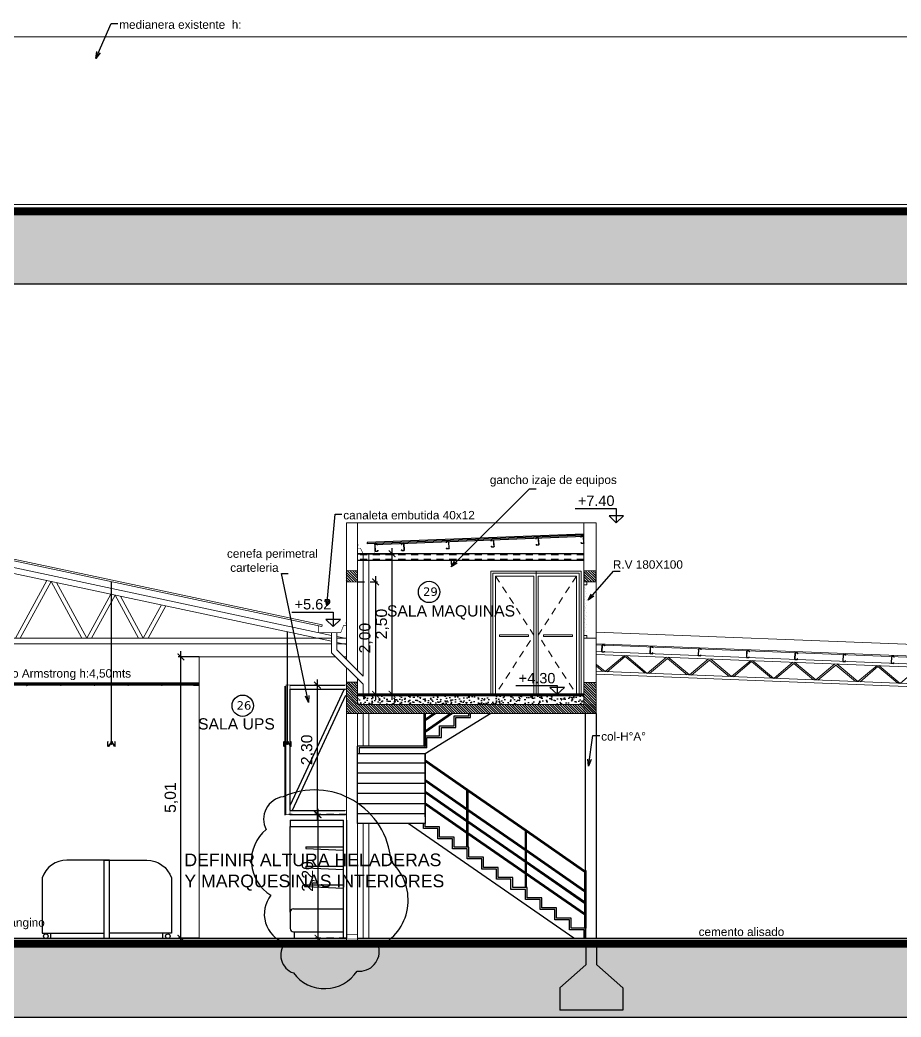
# Model space of a CAD drawing. Header units: metres. Extents: x 1093 to 1459, y -137 to 62.
# Drawn here: x 1309.58 to 1325.27, y -88.89 to -71.15 of the extents above; entities that cross this region are included whole.
import ezdxf

# ---------------------------------------------------------------- set-up
doc = ezdxf.new("R2010")
doc.units = ezdxf.units.M
doc.header["$LTSCALE"] = 0.508
doc.header["$PDMODE"] = 1
doc.header["$PDSIZE"] = -2
doc.linetypes.add('HIDDEN', pattern=[0.375, 0.25, -0.125])
doc.linetypes.add('HIDDEN2', pattern=[0.1875, 0.125, -0.0625])
doc.layers.get('0').update_dxf_attribs({"color": 9})
doc.layers.get('Defpoints').update_dxf_attribs({"color": 9})
for name, color, linetype in [('2-texto', 9, 'Continuous'), ('3-muros', 9, 'Continuous'), ('3-tabiques', 9, 'Continuous'), ('3-VISTA', 9, 'Continuous'), ('4-carpinterias', 9, 'Continuous'), ('7-artef', 9, 'Continuous'), ('7-equipamiento', 9, 'Continuous'), ('8-cotas-100', 9, 'Continuous'), ('9-Hatch', 9, 'Continuous'), ('Estructura', 9, 'HIDDEN2'), ('estructura metlaica', 9, 'Continuous'), ('Iluminacion', 9, 'Continuous'), ('Metálica', 9, 'Continuous')]:
    doc.layers.add(name, color=color, linetype=linetype)
doc.styles.add('swiss', font='swissel.ttf')
doc.dimstyles.new('dim-100', dxfattribs={"dimtxt": 0.2, "dimasz": 0.12, "dimexe": 0.05, "dimexo": 0, "dimgap": 0.05, "dimtad": 1, "dimzin": 4, "dimtxsty": 'swiss', "dimblk": 'ARCHTICK', "dimcen": 0.5, "dimdle": 0.1, "dimclrd": 256, "dimclre": 252, "dimclrt": 256, "dimadec": 0, "dimazin": 0, "dimtfac": 1, "dimtix": 1, "dimtmove": 2, "dimatfit": 3, "dimldrblk": 'OPEN30', "dimfxl": 0.05, "dimtolj": 1, "dimtzin": 0, "dimarcsym": 0})

# ---------------------------------------------------------------- blocks, each defined once
blk = doc.blocks.new('_ARCHTICK')
at = {"color": 0, "linetype": 'ByBlock', "const_width": 0.15}
blk.add_lwpolyline([(-0.5, -0.5), (0.5, 0.5)], dxfattribs=at)
blk = doc.blocks.new('_Open30')
at = {"color": 0, "linetype": 'ByBlock', "lineweight": -2}
for p, q in [((-1, 0.27), (0, 0)), ((0, 0), (-1, -0.27)), ((0, 0), (-1, 0))]:
    blk.add_line(p, q, dxfattribs=at)
blk = doc.blocks.new('*U233')
at = {"layer": '3-tabiques', "color": 3}
blk.add_lwpolyline([(-0.002, 0.019), (0.002, 0.019), (0.002, 0.011), (-0.002, 0.011)], close=True, dxfattribs=at)
for points in [[(0, -0.019), (0, 0.011)], [(-0.007, -0.019), (-0.007, -0.018), (-0.004, -0.018)], [(-0.007, -0.019), (0.007, -0.019)], [(0.007, -0.019), (0.007, -0.018), (0.004, -0.018)]]:
    blk.add_lwpolyline(points, dxfattribs=at)
blk = doc.blocks.new('Lampara')
for points in [[(-0.12, 0), (-0.12, -0.25)], [(-0.12, 0), (0.12, 0)], [(0.12, 0), (0.12, -0.25)], [(-0.12, -0.25), (-0.65, -0.9), (-0.65, 0), (-0.59, -0.06)], [(-0.52, -0.9), (-0.6, -0.84)], [(-0.12, -0.25), (0.12, -0.25)], [(0.1, -0.25), (0.1, -0.12), (-0.1, -0.12), (-0.1, -0.25)], [(-0.08, -0.22), (0.08, -0.22)], [(0.12, -0.25), (0.64, -0.9), (0.64, 0), (0.59, -0.06)], [(0.52, -0.9), (0.6, -0.84)]]:
    blk.add_lwpolyline(points)
for points in [[(0.52, -0.9), (0.2, -0.34, 0.258271), (0.03, -0.25), (-0.03, -0.25, 0.258271), (-0.2, -0.34), (-0.52, -0.9)], [(-0.08, -0.22), (-0.08, -0.38, 0.414214), (-0.01, -0.45), (0.01, -0.45, 0.414214), (0.08, -0.38), (0.08, -0.22)]]:
    blk.add_lwpolyline(points, format="xyb")
blk = doc.blocks.new('*D461')
at = {"layer": '8-cotas-100', "color": 252, "lineweight": -2, "transparency": 16777216}
for p, q in [((1312.774, -82.48), (1312.397, -82.48)), ((1312.774, -87.485), (1312.397, -87.485))]:
    blk.add_line(p, q, dxfattribs=at)
at = {"layer": '8-cotas-100', "lineweight": -2, "transparency": 16777216}
blk.add_line((1312.447, -87.585), (1312.447, -82.38), dxfattribs=at)
at = {"layer": 'Defpoints', "color": 0, "transparency": 16777216}
for p in [(1312.447, -82.48), (1312.774, -82.48), (1312.774, -87.485)]:
    blk.add_point(p, dxfattribs=at)
at = {"layer": '8-cotas-100', "lineweight": -2, "transparency": 16777216, "xscale": 0.12, "yscale": 0.12, "zscale": 0.12}
for p, rotation in [((1312.447, -82.48), 90), ((1312.447, -87.485), 270)]:
    blk.add_blockref('_ARCHTICK', p, dxfattribs=dict(at, rotation=rotation))
at = {"layer": '8-cotas-100', "lineweight": 0, "transparency": 16777216, "insert": (1312.276, -84.983), "char_height": 0.2, "attachment_point": 5, "rotation": 90, "style": 'swiss'}
blk.add_mtext('\\A1;5,01', dxfattribs=at)
blk = doc.blocks.new('C120x50x15x2')
for p, q in [((-0.025, 0.004), (-0.025, 0.116)), ((-0.023, 0.004), (-0.023, 0.116)), ((-0.021, 0.12), (0.021, 0.12)), ((-0.021, 0.118), (0.021, 0.118)), ((0.021, 0.002), (-0.021, 0.002)), ((0.021, 0), (-0.021, 0)), ((0.023, 0.116), (0.023, 0.105)), ((0.025, 0.105), (0.023, 0.105)), ((0.023, 0.015), (0.023, 0.004)), ((0.025, 0.015), (0.023, 0.015)), ((0.025, 0.116), (0.025, 0.105)), ((0.025, 0.015), (0.025, 0.004))]:
    blk.add_line(p, q)
for centre, radius, start, end in [((-0.021, 0.116), 0.004, 90, 180), ((-0.021, 0.004), 0.004, 180, 270), ((-0.021, 0.116), 0.002, 90, 180), ((-0.021, 0.004), 0.002, 180, 270), ((0.021, 0.116), 0.004, 0, 90), ((0.021, 0.116), 0.002, 0, 90), ((0.021, 0.004), 0.004, 270, 0), ((0.021, 0.004), 0.002, 270, 0)]:
    blk.add_arc(centre, radius, start, end)
blk = doc.blocks.new('*D463')
at = {"layer": '8-cotas-100', "color": 252, "lineweight": -2, "transparency": 16777216}
for p, q in [((1315.6, -80.645), (1316.257, -80.645)), ((1315.593, -83.145), (1316.257, -83.145))]:
    blk.add_line(p, q, dxfattribs=at)
at = {"layer": '8-cotas-100', "lineweight": -2, "transparency": 16777216}
blk.add_line((1316.207, -83.245), (1316.207, -80.545), dxfattribs=at)
at = {"layer": 'Defpoints', "color": 0, "transparency": 16777216}
for p in [(1315.6, -80.645), (1316.207, -80.645), (1315.593, -83.145)]:
    blk.add_point(p, dxfattribs=at)
at = {"layer": '8-cotas-100', "lineweight": -2, "transparency": 16777216, "xscale": 0.12, "yscale": 0.12, "zscale": 0.12}
for p, rotation in [((1316.207, -80.645), 90), ((1316.207, -83.145), 270)]:
    blk.add_blockref('_ARCHTICK', p, dxfattribs=dict(at, rotation=rotation))
at = {"layer": '8-cotas-100', "transparency": 16777216, "insert": (1316.035, -81.895), "char_height": 0.2, "attachment_point": 5, "rotation": 90, "style": 'swiss'}
blk.add_mtext('\\A1;2,50', dxfattribs=at)
blk = doc.blocks.new('*D504')
at = {"layer": '8-cotas-100', "lineweight": -2, "transparency": 16777216}
blk.add_line((1315.912, -81.045), (1315.912, -83.245), dxfattribs=at)
at = {"layer": '8-cotas-100', "color": 252, "linetype": 'HIDDEN', "lineweight": -2, "transparency": 16777216}
for p, q in [((1315.591, -81.145), (1315.962, -81.145)), ((1315.6, -83.145), (1315.962, -83.145))]:
    blk.add_line(p, q, dxfattribs=at)
at = {"layer": 'Defpoints', "color": 0, "transparency": 16777216}
for p in [(1315.591, -81.145), (1315.6, -83.145), (1315.912, -83.145)]:
    blk.add_point(p, dxfattribs=at)
at = {"layer": '8-cotas-100', "lineweight": -2, "transparency": 16777216, "xscale": 0.12, "yscale": 0.12, "zscale": 0.12}
for p, rotation in [((1315.912, -81.145), 90), ((1315.912, -83.145), 270)]:
    blk.add_blockref('_ARCHTICK', p, dxfattribs=dict(at, rotation=rotation))
at = {"layer": '8-cotas-100', "transparency": 16777216, "insert": (1315.74, -82.145), "char_height": 0.2, "attachment_point": 5, "rotation": 90, "style": 'swiss'}
blk.add_mtext('\\A1;2,00', dxfattribs=at)
blk = doc.blocks.new('*D580')
at = {"layer": '8-cotas-100', "color": 252, "linetype": 'HIDDEN', "lineweight": -2, "transparency": 16777216}
for p, q in [((1315.394, -85.285), (1314.84, -85.285)), ((1315.394, -87.485), (1314.84, -87.485))]:
    blk.add_line(p, q, dxfattribs=at)
at = {"layer": '8-cotas-100', "lineweight": -2, "transparency": 16777216}
blk.add_line((1314.89, -87.585), (1314.89, -85.185), dxfattribs=at)
at = {"layer": 'Defpoints', "color": 0, "transparency": 16777216}
for p in [(1314.89, -85.285), (1315.394, -85.285), (1315.394, -87.485)]:
    blk.add_point(p, dxfattribs=at)
at = {"layer": '8-cotas-100', "lineweight": -2, "transparency": 16777216, "xscale": 0.12, "yscale": 0.12, "zscale": 0.12}
for p, rotation in [((1314.89, -85.285), 90), ((1314.89, -87.485), 270)]:
    blk.add_blockref('_ARCHTICK', p, dxfattribs=dict(at, rotation=rotation))
at = {"layer": '8-cotas-100', "transparency": 16777216, "insert": (1314.719, -86.385), "char_height": 0.2, "attachment_point": 5, "rotation": 90, "style": 'swiss'}
blk.add_mtext('\\A1;2,20', dxfattribs=at)
blk = doc.blocks.new('*D581')
at = {"layer": '8-cotas-100', "color": 252, "linetype": 'HIDDEN', "lineweight": -2, "transparency": 16777216}
for p, q in [((1314.877, -82.981), (1314.827, -82.981)), ((1314.89, -85.285), (1314.827, -85.285))]:
    blk.add_line(p, q, dxfattribs=at)
at = {"layer": '8-cotas-100', "lineweight": -2, "transparency": 16777216}
blk.add_line((1314.877, -85.385), (1314.877, -82.881), dxfattribs=at)
at = {"layer": 'Defpoints', "color": 0, "transparency": 16777216}
for p in [(1314.877, -82.981), (1314.877, -82.981), (1314.89, -85.285)]:
    blk.add_point(p, dxfattribs=at)
at = {"layer": '8-cotas-100', "lineweight": -2, "transparency": 16777216, "xscale": 0.12, "yscale": 0.12, "zscale": 0.12}
for p, rotation in [((1314.877, -82.981), 90), ((1314.877, -85.285), 270)]:
    blk.add_blockref('_ARCHTICK', p, dxfattribs=dict(at, rotation=rotation))
at = {"layer": '8-cotas-100', "transparency": 16777216, "insert": (1314.705, -84.133), "char_height": 0.2, "attachment_point": 5, "rotation": 90, "style": 'swiss'}
blk.add_mtext('\\A1;2,30', dxfattribs=at)

msp = doc.modelspace()

# ---------------------------------------------------------------- hatches: boundary and pattern name
at = {"layer": '9-Hatch', "linetype": 'Continuous', "lineweight": 0}
h = msp.add_hatch(dxfattribs=at)
h.set_pattern_fill('ANSI31', color=256, scale=0.005, angle=-90)
h.set_pattern_definition([(315, (0.2, -11.814364), (0.01122532015, 0.01122532015), [])])
h.paths.add_polyline_path([(1302.174, -74.608), (1302.174, -74.488), (1258.574, -74.488), (1258.574, -74.608)])
h.paths.add_polyline_path([(1303.184, -74.488), (1303.184, -74.608), (1336.974, -74.608), (1336.974, -74.488)])
at = {"layer": '9-Hatch'}
h = msp.add_hatch(dxfattribs=at)
h.set_pattern_fill('HOUND', color=256, scale=0.1, angle=45)
h.set_pattern_definition([(45, (0, 0.21733), (0.336759605, 0.561266008), [2.54, -1.27]), (135, (0, 0.21733), (0.336759605, -0.561266008), [2.54, -1.27])])
h.paths.add_polyline_path([(1338.885, -75.85), (1338.885, -74.608), (1258.047, -74.608), (1258.047, -75.85)])
at = {"layer": '9-Hatch', "linetype": 'Continuous', "lineweight": 0}
h = msp.add_hatch(dxfattribs=at)
h.set_pattern_fill('ANSI31', color=256, scale=0.01, angle=-90)
h.set_pattern_definition([(315, (68.373072, -24.376005), (0.0224506403, 0.0224506403), [])])
h.paths.add_polyline_path([(1315.391, -80.945), (1315.589, -80.945), (1315.589, -81.145), (1315.391, -81.145)])
h = msp.add_hatch(dxfattribs=at)
h.set_pattern_fill('ANSI31', color=256, scale=0.01, angle=-90)
h.set_pattern_definition([(315, (64.129557, -24.376653), (0.0224506403, 0.0224506403), [])])
h.paths.add_polyline_path([(1319.634, -80.946), (1319.832, -80.946), (1319.832, -81.146), (1319.634, -81.146)])
at = {"layer": '9-Hatch'}
h = msp.add_hatch(dxfattribs=at)
h.set_pattern_fill('ANSI31', color=256, scale=0.01, angle=-90)
h.set_pattern_definition([(315, (39.489797, -13.037246), (0.0224506403, 0.0224506403), [])])
h.paths.add_polyline_path([(1319.843, -83.325), (1315.594, -83.325), (1315.594, -82.927), (1315.393, -82.927), (1315.393, -83.485), (1317.403, -83.485), (1319.843, -83.485)])
h = msp.add_hatch(dxfattribs=at)
h.set_pattern_fill('ANSI31', color=256, scale=0.01, angle=-90)
h.set_pattern_definition([(315, (43.750375, -13.037246), (0.0224506403, 0.0224506403), [])])
h.paths.add_polyline_path([(1319.843, -82.935), (1319.623, -82.935), (1319.623, -83.485), (1319.843, -83.485)])
h = msp.add_hatch(dxfattribs=at)
h.set_pattern_fill('AR-CONC', color=256, scale=0.001)
h.set_pattern_definition([(50, (1330.88252, -83.32541), (0.1821847, -0.0159391), [0.01905, -0.20955]), (355, (1330.88252, -83.32541), (-0.0352434, 0.1910568), [0.01524, -0.1676406]), (100.4514, (1330.8977, -83.32674), (0.1469412, 0.1751178), [0.01619, -0.1780902]), (46.1842, (1330.88252, -83.27461), (0.271079, -0.0420423), [0.028575, -0.314325]), (96.6356, (1330.90511, -83.27811), (0.237404, 0.247426), [0.024285, -0.2671356]), (351.1842, (1330.88252, -83.2746), (0.237404, 0.247426), [0.02286, -0.2514597]), (21, (1330.90792, -83.28731), (0.1516144, -0.1022652), [0.01905, -0.20955]), (326, (1330.90792, -83.28731), (0.061802, 0.184188), [0.01524, -0.16764]), (71.4514, (1330.92056, -83.29583), (0.2134164, 0.0819228), [0.01619, -0.17809]), (37.5, (1330.882524, -83.32541), (0.0030886, 0.08455504), [0, -0.165608, 0, -0.17018, 0, -0.168275]), (7.5, (1330.88252, -83.32541), (0.06681966, 0.1001806), [0, -0.097028, 0, -0.161798, 0, -0.064135]), (327.5, (1330.82588, -83.32541), (0.1355906, -0.00572874), [0, -0.0635, 0, -0.19812, 0, -0.26289]), (317.5, (1330.80048, -83.32541), (0.1481292, 0.0254265), [0, -0.08255, 0, -0.131572, 0, -0.18669])])
h.paths.add_polyline_path([(1315.594, -83.175), (1319.623, -83.175), (1319.623, -83.325), (1319.622, -83.325), (1319.028, -83.325), (1315.594, -83.325)])
at = {"layer": '9-Hatch', "linetype": 'Continuous', "lineweight": 0}
h = msp.add_hatch(dxfattribs=at)
h.set_pattern_fill('ANSI31', color=256, scale=0.005, angle=-90)
h.set_pattern_definition([(315, (29.026803, -24.85161), (0.01122532015, 0.01122532015), [])])
h.paths.add_polyline_path([(1272.31, -87.645), (1272.31, -87.525), (1258.774, -87.525), (1258.774, -87.645)])
h.paths.add_polyline_path([(1272.31, -87.525), (1272.31, -87.645), (1333.924, -87.645), (1333.924, -87.525)])
at = {"layer": '9-Hatch'}
h = msp.add_hatch(dxfattribs=at)
h.set_pattern_fill('HOUND', color=256, scale=0.1, angle=45)
h.set_pattern_definition([(45, (11.76061, 1.39057), (0.336759605, 0.561266008), [2.54, -1.27]), (135, (11.76061, 1.39057), (0.336759605, -0.561266008), [2.54, -1.27])])
h.paths.add_polyline_path([(1272.31, -88.887), (1272.31, -87.645), (1255.789, -87.645), (1255.789, -88.887)])
h.paths.add_polyline_path([(1272.31, -87.645), (1272.31, -88.887), (1334.196, -88.887), (1334.196, -87.645)])

# ---------------------------------------------------------------- linework, layer by layer
at = {"layer": '2-texto'}
for p, q in [((1320.329, -79.972), (1320.069, -79.972)), ((1315.287, -81.813), (1315.027, -81.813)), ((1319.277, -83.022), (1319.017, -83.022))]:
    msp.add_line(p, q, dxfattribs=at)
for points in [[(1319.465, -79.841), (1320.199, -79.841), (1320.199, -80.095)], [(1320.199, -80.095), (1320.069, -79.972)], [(1320.199, -80.095), (1320.329, -79.972)], [(1314.423, -81.682), (1315.157, -81.682), (1315.157, -81.936)], [(1315.157, -81.936), (1315.027, -81.813)], [(1315.157, -81.936), (1315.287, -81.813)], [(1318.413, -82.991), (1319.147, -82.991), (1319.147, -83.145)], [(1319.147, -83.145), (1319.017, -83.022)], [(1319.147, -83.145), (1319.277, -83.022)]]:
    msp.add_lwpolyline(points, dxfattribs=at)
for centre in [(1316.866, -81.323), (1313.547, -83.348)]:
    msp.add_circle(centre, 0.19, dxfattribs=at)
at = {"layer": '3-muros', "linetype": 'Continuous', "lineweight": 0}
for p, q in [((1315.593, -80.095), (1315.393, -80.095)), ((1315.394, -82.523), (1315.394, -80.095)), ((1315.593, -80.095), (1315.593, -82.723)), ((1319.622, -80.095), (1319.623, -81.146)), ((1319.842, -80.095), (1319.622, -80.095)), ((1319.843, -81.146), (1319.843, -80.095)), ((1319.843, -81.146), (1319.623, -81.146)), ((1319.623, -81.846), (1319.623, -83.275)), ((1319.843, -83.245), (1319.843, -81.846)), ((1319.843, -82.146), (1319.623, -82.146)), ((1315.394, -82.927), (1315.394, -82.67)), ((1315.593, -82.866), (1315.593, -82.935)), ((1315.594, -82.866), (1315.594, -82.935)), ((1315.394, -87.525), (1315.394, -83.485)), ((1315.594, -83.485), (1315.594, -85.445)), ((1315.594, -85.265), (1315.594, -87.525)), ((1315.394, -87.485), (1293.774, -87.485)), ((1315.394, -87.495), (1293.774, -87.495)), ((1333.724, -87.485), (1315.594, -87.485)), ((1333.724, -87.495), (1315.594, -87.495))]:
    msp.add_line(p, q, dxfattribs=at)
at = {"layer": '3-muros'}
msp.add_lwpolyline([(1258.047, -74.608), (1338.885, -74.608), (1338.885, -75.85), (1258.047, -75.85)], close=True, dxfattribs=at)
at = {"layer": '3-muros', "lineweight": 0, "const_width": 0.01, "flags": 128}
msp.add_lwpolyline([(1315.594, -87.485), (1315.594, -87.415), (1315.394, -87.415), (1315.394, -87.499), (1315.594, -87.499), (1315.594, -87.415)], dxfattribs=at)
at = {"layer": '3-muros'}
msp.add_lwpolyline([(1272.31, -88.887), (1334.196, -88.887), (1334.196, -87.645), (1272.31, -87.645)], dxfattribs=at)
at = {"layer": '3-tabiques', "linetype": 'Continuous', "lineweight": 0}
for p, q in [((1312.774, -82.48), (1312.774, -85.085)), ((1315.2, -82.48), (1312.774, -82.48)), ((1312.886, -82.48), (1315.2, -82.48)), ((1315.351, -82.48), (1315.394, -82.48)), ((1312.774, -85.085), (1312.774, -87.485))]:
    msp.add_line(p, q, dxfattribs=at)
at = {"layer": '3-tabiques'}
for p, q in [((1312.774, -82.948), (1293.774, -82.948)), ((1312.774, -82.97), (1293.774, -82.97)), ((1312.774, -82.985), (1293.774, -82.985)), ((1312.774, -82.985), (1312.674, -82.985)), ((1312.674, -82.985), (1312.774, -82.985)), ((1314.305, -85.298), (1314.305, -82.998)), ((1311.078, -87.495), (1311.078, -86.095)), ((1311.178, -86.095), (1311.078, -86.095)), ((1311.078, -87.495), (1311.078, -86.095)), ((1311.078, -86.095), (1311.178, -86.095)), ((1311.178, -87.495), (1311.178, -86.095)), ((1311.178, -87.495), (1311.178, -86.095))]:
    msp.add_line(p, q, dxfattribs=at)
at = {"layer": '3-tabiques', "const_width": 0.01}
for points in [[(1314.388, -83.009), (1314.388, -82.981), (1314.318, -82.981), (1314.318, -83.009)], [(1314.416, -82.981), (1314.388, -82.981), (1314.388, -83.051), (1314.416, -83.051)], [(1315.366, -83.051), (1315.394, -83.051), (1315.394, -82.981), (1315.366, -82.981)], [(1314.318, -85.257), (1314.318, -85.285), (1314.388, -85.285), (1314.388, -85.257)], [(1314.416, -85.215), (1314.388, -85.215), (1314.388, -85.285), (1314.416, -85.285)], [(1315.366, -85.285), (1315.394, -85.285), (1315.394, -85.215), (1315.366, -85.215)]]:
    msp.add_lwpolyline(points, dxfattribs=at)
at = {"layer": '3-VISTA', "linetype": 'Continuous', "lineweight": 0}
for p, q in [((1337.074, -71.448), (1302.174, -71.448)), ((1336.974, -74.428), (1302.174, -74.428)), ((1329.944, -82.437), (1319.843, -82.037))]:
    msp.add_line(p, q, dxfattribs=at)
at = {"layer": '3-VISTA', "lineweight": 0}
for p, q in [((1304.562, -79.692), (1314.962, -81.909)), ((1304.562, -79.723), (1314.956, -81.938)), ((1304.542, -79.943), (1315.126, -82.2)), ((1304.562, -79.845), (1315.126, -82.097)), ((1319.622, -80.095), (1315.593, -80.095)), ((1310.06, -81.12), (1309.501, -82.145)), ((1310.136, -81.136), (1309.586, -82.145)), ((1310.136, -81.136), (1310.686, -82.145)), ((1310.233, -81.157), (1310.772, -82.145)), ((1319.623, -81.196), (1319.623, -82.096)), ((1319.843, -82.146), (1319.843, -81.146)), ((1311.198, -81.362), (1310.772, -82.145)), ((1311.275, -81.379), (1310.857, -82.145)), ((1311.275, -81.379), (1311.693, -82.145)), ((1311.372, -81.399), (1311.778, -82.145)), ((1312.1, -81.555), (1311.778, -82.145)), ((1312.177, -81.571), (1311.864, -82.145)), ((1314.962, -81.909), (1314.956, -81.938)), ((1315.226, -82.119), (1315.394, -82.154)), ((1315.126, -82.145), (1293.774, -82.145)), ((1315.126, -82.245), (1293.774, -82.245)), ((1315.394, -82.145), (1315.226, -82.145)), ((1315.226, -82.221), (1315.394, -82.257)), ((1315.394, -82.245), (1315.226, -82.245)), ((1330.026, -82.648), (1319.847, -82.245)), ((1330.025, -82.668), (1319.847, -82.265)), ((1330.096, -82.791), (1319.847, -82.385)), ((1330.096, -82.841), (1319.847, -82.435)), ((1320.001, -82.742), (1320.342, -82.456)), ((1320.038, -82.743), (1320.358, -82.475)), ((1320.71, -82.77), (1320.358, -82.475)), ((1320.751, -82.772), (1320.374, -82.456)), ((1320.751, -82.772), (1321.092, -82.486)), ((1321.501, -82.801), (1321.124, -82.486)), ((1320.001, -82.742), (1319.847, -82.613)), ((1319.96, -82.74), (1319.847, -82.645)), ((1320.788, -82.773), (1321.108, -82.505)), ((1321.46, -82.8), (1321.108, -82.505)), ((1321.501, -82.801), (1321.842, -82.516)), ((1321.538, -82.803), (1321.858, -82.535)), ((1322.21, -82.829), (1321.858, -82.535)), ((1322.251, -82.831), (1321.874, -82.516)), ((1322.251, -82.831), (1322.592, -82.545)), ((1322.288, -82.833), (1322.608, -82.564)), ((1322.96, -82.859), (1322.608, -82.564)), ((1323.001, -82.861), (1322.624, -82.545)), ((1323.001, -82.861), (1323.342, -82.575)), ((1323.038, -82.862), (1323.358, -82.594)), ((1323.71, -82.889), (1323.358, -82.594)), ((1323.751, -82.89), (1323.374, -82.575)), ((1323.751, -82.89), (1324.092, -82.605)), ((1323.788, -82.892), (1324.108, -82.624)), ((1324.46, -82.918), (1324.108, -82.624)), ((1324.5, -82.92), (1324.124, -82.605)), ((1324.5, -82.92), (1324.842, -82.634)), ((1324.538, -82.922), (1324.858, -82.653)), ((1325.21, -82.948), (1324.858, -82.653)), ((1325.25, -82.95), (1324.874, -82.634)), ((1325.25, -82.95), (1325.592, -82.664)), ((1330.096, -83.141), (1319.847, -82.736)), ((1330.096, -83.191), (1319.847, -82.786))]:
    msp.add_line(p, q, dxfattribs=at)
at = {"layer": '3-VISTA'}
for p, q in [((1314.318, -85.285), (1314.318, -83.011)), ((1314.388, -82.981), (1315.366, -82.981)), ((1314.388, -83.051), (1315.38, -83.051)), ((1314.388, -83.051), (1314.388, -85.215)), ((1315.355, -83.051), (1314.388, -85.131)), ((1315.38, -83.167), (1314.426, -85.215)), ((1319.643, -83.485), (1319.643, -87.485)), ((1319.843, -83.485), (1319.843, -87.485)), ((1314.43, -85.285), (1314.37, -85.285)), ((1314.388, -85.215), (1315.366, -85.215)), ((1314.388, -85.285), (1315.38, -85.285)), ((1319.654, -87.645), (1319.654, -87.956)), ((1319.854, -87.956), (1319.854, -87.645)), ((1319.654, -87.956), (1319.192, -88.366)), ((1319.854, -87.956), (1320.316, -88.366)), ((1319.192, -88.366), (1319.192, -88.766)), ((1320.316, -88.366), (1320.316, -88.766)), ((1320.316, -88.766), (1319.192, -88.766))]:
    msp.add_line(p, q, dxfattribs=at)
at = {"layer": '3-VISTA', "lineweight": 0}
for points in [[(1319.623, -81.196), (1319.673, -81.196), (1319.673, -81.146), (1319.623, -81.146)], [(1319.623, -82.146), (1319.673, -82.146), (1319.673, -82.096), (1319.623, -82.096)]]:
    msp.add_lwpolyline(points, close=True, dxfattribs=at)
at = {"layer": '4-carpinterias', "linetype": 'Continuous'}
for p, q in [((1319.622, -80.295), (1315.766, -80.445)), ((1319.623, -80.315), (1315.766, -80.465)), ((1319.623, -80.335), (1315.893, -80.484)), ((1315.766, -80.445), (1315.766, -80.465)), ((1319.623, -83.145), (1315.593, -83.145)), ((1319.623, -83.163), (1315.594, -83.163)), ((1319.623, -83.175), (1315.594, -83.175)), ((1316.774, -83.485), (1316.774, -84.065)), ((1316.794, -83.485), (1316.794, -84.065)), ((1317.284, -83.485), (1316.794, -83.825)), ((1317.249, -83.485), (1316.794, -83.8)), ((1316.985, -83.485), (1316.794, -83.618)), ((1316.95, -83.485), (1316.794, -83.594)), ((1316.794, -84.312), (1317.554, -84.838)), ((1316.794, -84.337), (1317.554, -84.862)), ((1316.794, -84.662), (1317.554, -85.188)), ((1316.794, -84.686), (1317.554, -85.212)), ((1316.794, -84.869), (1317.554, -85.395)), ((1316.794, -84.893), (1317.554, -85.419)), ((1317.534, -84.848), (1317.534, -85.865)), ((1317.554, -84.838), (1318.594, -85.557)), ((1317.554, -84.861), (1317.554, -85.865)), ((1317.554, -84.862), (1318.594, -85.581)), ((1316.794, -85.075), (1317.554, -85.601)), ((1316.794, -85.1), (1317.554, -85.626)), ((1317.554, -85.188), (1318.594, -85.907)), ((1317.554, -85.212), (1318.594, -85.931)), ((1317.554, -85.395), (1318.594, -86.114)), ((1317.554, -85.419), (1318.594, -86.138)), ((1317.554, -85.601), (1318.594, -86.32)), ((1317.554, -85.626), (1318.594, -86.345)), ((1318.574, -85.568), (1318.574, -86.585)), ((1318.594, -85.558), (1319.634, -86.277)), ((1318.594, -85.581), (1318.594, -86.585)), ((1318.594, -85.582), (1319.634, -86.301)), ((1318.594, -85.908), (1319.634, -86.627)), ((1318.594, -85.932), (1319.634, -86.651)), ((1318.594, -86.115), (1319.634, -86.834)), ((1318.594, -86.139), (1319.634, -86.858)), ((1318.594, -86.321), (1319.634, -87.04)), ((1318.594, -86.346), (1319.634, -87.065)), ((1319.634, -86.277), (1319.634, -87.305)), ((1319.654, -86.277), (1319.654, -87.305))]:
    msp.add_line(p, q, dxfattribs=at)
at = {"layer": '4-carpinterias', "lineweight": 0}
for p, q in [((1315.693, -80.645), (1315.693, -82.823)), ((1315.793, -80.645), (1315.793, -83.145)), ((1315.693, -82.964), (1315.693, -83.145)), ((1315.693, -83.485), (1315.693, -84.065)), ((1315.793, -83.485), (1315.793, -84.065)), ((1315.693, -85.445), (1315.693, -87.485)), ((1315.793, -85.445), (1315.793, -87.485))]:
    msp.add_line(p, q, dxfattribs=at)
at = {"layer": '4-carpinterias', "lineweight": 0, "const_width": 0.01, "flags": 128}
for points in [[(1315.893, -80.484), (1315.893, -80.645), (1315.693, -80.645), (1315.643, -80.545), (1315.593, -80.545), (1315.592, -80.489), (1315.612, -80.489)], [(1314.894, -81.929), (1314.894, -82.048), (1315.294, -82.048), (1315.344, -81.917), (1315.394, -81.917), (1315.394, -81.876), (1315.374, -81.876)]]:
    msp.add_lwpolyline(points, dxfattribs=at)
at = {"layer": '4-carpinterias', "lineweight": 0, "flags": 128}
for points in [[(1318.77, -83.145), (1318.77, -80.956), (1318.77, -80.956), (1317.966, -80.956), (1317.966, -83.145)], [(1318.77, -83.145), (1318.77, -80.991), (1318.001, -80.991), (1318.001, -83.145)], [(1318.73, -83.145), (1318.73, -81.041), (1318.051, -81.041), (1318.051, -83.145)], [(1318.77, -83.145), (1318.77, -80.956), (1318.77, -80.956), (1319.574, -80.956), (1319.574, -83.145)], [(1318.77, -83.145), (1318.77, -80.991), (1319.539, -80.991), (1319.539, -83.145)], [(1318.807, -83.145), (1318.807, -81.041), (1319.489, -81.041), (1319.489, -83.145)], [(1315.126, -82.048), (1315.126, -82.408)], [(1315.226, -82.048), (1315.226, -82.355)], [(1315.126, -82.408), (1315.693, -82.964)], [(1315.226, -82.355), (1315.693, -82.823)]]:
    msp.add_lwpolyline(points, dxfattribs=at)
at = {"layer": '4-carpinterias', "linetype": 'HIDDEN', "lineweight": 0, "flags": 128}
for points in [[(1318.051, -81.041), (1318.73, -82.093), (1318.051, -83.145)], [(1319.489, -81.041), (1318.807, -82.093), (1319.489, -83.145)]]:
    msp.add_lwpolyline(points, dxfattribs=at)
at = {"layer": '4-carpinterias', "const_width": 0.001, "flags": 128}
for points in [[(1319.623, -81.196), (1319.623, -81.227), (1319.673, -81.289), (1319.673, -81.316)], [(1319.623, -81.265), (1319.623, -81.295), (1319.673, -81.358), (1319.673, -81.385)], [(1319.623, -81.334), (1319.623, -81.364), (1319.673, -81.427), (1319.673, -81.454)], [(1319.623, -81.403), (1319.623, -81.433), (1319.673, -81.496), (1319.673, -81.523)], [(1319.623, -81.472), (1319.623, -81.502), (1319.673, -81.565), (1319.673, -81.592)], [(1319.623, -81.54), (1319.623, -81.571), (1319.673, -81.634), (1319.673, -81.661)], [(1319.623, -81.609), (1319.623, -81.64), (1319.673, -81.703), (1319.673, -81.73)], [(1319.623, -81.678), (1319.623, -81.709), (1319.673, -81.772), (1319.673, -81.798)], [(1319.623, -81.747), (1319.623, -81.778), (1319.673, -81.841), (1319.673, -81.867)], [(1319.623, -81.816), (1319.623, -81.847), (1319.673, -81.91), (1319.673, -81.936)], [(1319.623, -81.885), (1319.623, -81.916), (1319.673, -81.978), (1319.673, -82.005)], [(1319.623, -81.954), (1319.623, -81.984), (1319.673, -82.047), (1319.673, -82.074)]]:
    msp.add_lwpolyline(points, dxfattribs=at)
at = {"layer": '4-carpinterias', "lineweight": 0, "flags": 128}
for points in [[(1318.636, -82.089), (1318.118, -82.089), (1318.118, -82.119), (1318.636, -82.119)], [(1318.903, -82.089), (1319.421, -82.089), (1319.421, -82.119), (1318.903, -82.119)]]:
    msp.add_lwpolyline(points, close=True, dxfattribs=at)
at = {"layer": '7-artef', "linetype": 'Continuous', "lineweight": 0}
msp.add_line((1312.774, -84.885), (1312.774, -84.87), dxfattribs=at)
at = {"layer": '7-artef'}
for p, q in [((1314.394, -85.385), (1315.344, -85.385)), ((1314.394, -85.385), (1314.394, -85.497)), ((1314.394, -85.497), (1315.344, -85.497)), ((1314.394, -87.022), (1314.394, -85.497)), ((1315.344, -87.485), (1315.344, -85.385)), ((1315.394, -85.385), (1315.394, -87.485)), ((1314.671, -85.856), (1315.344, -85.856)), ((1314.671, -85.856), (1314.671, -85.886)), ((1314.671, -85.886), (1315.344, -85.916)), ((1314.671, -86.2), (1315.344, -86.2)), ((1314.671, -86.2), (1314.671, -86.23)), ((1314.671, -86.23), (1315.344, -86.26)), ((1314.671, -86.536), (1315.344, -86.536)), ((1314.671, -86.536), (1314.671, -86.566)), ((1314.671, -86.566), (1315.344, -86.596)), ((1314.394, -87.022), (1314.394, -87.311)), ((1314.454, -86.962), (1315.344, -86.962)), ((1314.454, -87.371), (1315.344, -87.371)), ((1314.466, -87.371), (1314.466, -87.485))]:
    msp.add_line(p, q, dxfattribs=at)
for centre, start, end in [((1314.454, -87.022), 90, 180), ((1314.454, -87.311), 180, 270)]:
    msp.add_arc(centre, 0.06, start, end, dxfattribs=at)
at = {"layer": '7-equipamiento'}
for p, q in [((1309.978, -87.395), (1311.078, -87.395)), ((1310.131, -87.502), (1310.131, -87.402)), ((1312.278, -87.395), (1311.178, -87.395)), ((1312.125, -87.502), (1312.125, -87.402))]:
    msp.add_line(p, q, dxfattribs=at)
for points in [[(1311.078, -86.095), (1311.078, -86.095), (1310.416, -86.095, 0.323665), (1309.978, -86.412), (1309.978, -87.395)], [(1311.178, -86.095), (1311.178, -86.095), (1311.84, -86.095, -0.323665), (1312.278, -86.412), (1312.278, -87.395)]]:
    msp.add_lwpolyline(points, format="xyb", dxfattribs=at)
for centre in [(1310.042, -87.448), (1312.215, -87.448)]:
    msp.add_circle(centre, 0.0395, dxfattribs=at)
at = {"layer": '8-cotas-100', "flags": 128}
msp.add_lwpolyline([(1314.267, -84.968, 0.520567), (1313.966, -85.552, 0.520567), (1314.05, -86.719, 0.520567), (1314.3, -87.569, 0.520567), (1314.45, -88.102, 0.520567), (1315.585, -88.069, 0.520567), (1315.969, -87.635, 0.520567), (1316.219, -86.152, 0.520567), (1316.219, -86.152, 0.520567), (1316.185, -86.102, 0.520567)], format="xyb", close=True, dxfattribs=at)
at = {"layer": 'Estructura', "linetype": 'Continuous', "lineweight": 0}
for p, q in [((1303.184, -74.488), (1336.974, -74.488)), ((1315.393, -82.927), (1315.393, -83.485)), ((1315.393, -82.927), (1315.594, -82.927)), ((1315.594, -82.927), (1315.594, -83.325)), ((1319.623, -83.325), (1319.623, -82.935)), ((1319.623, -82.935), (1319.843, -82.935)), ((1319.843, -82.935), (1319.843, -83.485)), ((1333.924, -87.525), (1293.774, -87.525))]:
    msp.add_line(p, q, dxfattribs=at)
at = {"layer": 'Estructura', "linetype": 'Continuous'}
for p, q in [((1317.965, -83.485), (1316.794, -84.206)), ((1316.794, -84.065), (1315.594, -84.065)), ((1315.594, -85.445), (1315.594, -84.065)), ((1316.794, -84.095), (1316.794, -84.065)), ((1316.794, -84.206), (1315.594, -84.206)), ((1316.824, -84.095), (1315.62, -84.095)), ((1315.62, -84.095), (1315.62, -84.206)), ((1316.794, -85.325), (1316.794, -84.206)), ((1316.794, -84.206), (1316.794, -85.445)), ((1315.594, -84.365), (1316.794, -84.365)), ((1315.594, -84.545), (1316.794, -84.545)), ((1315.594, -84.725), (1316.794, -84.725)), ((1315.594, -84.905), (1316.794, -84.905)), ((1315.594, -85.085), (1316.794, -85.085)), ((1315.594, -85.265), (1316.794, -85.265)), ((1316.794, -85.445), (1315.594, -85.445)), ((1319.443, -87.485), (1316.496, -85.445))]:
    msp.add_line(p, q, dxfattribs=at)
at = {"layer": 'Estructura', "linetype": 'Continuous', "lineweight": 0, "const_width": 0.01}
for points in [[(1315.591, -81.145), (1315.391, -81.145), (1315.391, -80.945), (1315.591, -80.945)], [(1319.833, -81.146), (1319.633, -81.146), (1319.633, -80.946), (1319.833, -80.946)]]:
    msp.add_lwpolyline(points, close=True, dxfattribs=at)
at = {"layer": 'Estructura', "linetype": 'Continuous', "lineweight": 0, "flags": 128}
for points in [[(1315.594, -83.325), (1319.623, -83.325)], [(1315.393, -83.485), (1319.843, -83.485)]]:
    msp.add_lwpolyline(points, dxfattribs=at)
at = {"layer": 'Estructura', "linetype": 'Continuous', "flags": 128}
for points in [[(1316.794, -84.065), (1316.794, -83.885), (1317.054, -83.885), (1317.054, -83.705), (1317.314, -83.705), (1317.314, -83.525), (1317.574, -83.525), (1317.574, -83.485)], [(1316.824, -84.095), (1316.824, -83.915), (1317.084, -83.915), (1317.084, -83.735), (1317.344, -83.735), (1317.344, -83.555), (1317.604, -83.555), (1317.604, -83.485)], [(1319.624, -87.485), (1319.624, -87.335), (1319.364, -87.335), (1319.364, -87.155), (1319.104, -87.155), (1319.104, -86.975), (1318.844, -86.975), (1318.844, -86.795), (1318.584, -86.795), (1318.584, -86.615), (1318.324, -86.615), (1318.324, -86.435), (1318.064, -86.435), (1318.064, -86.255), (1317.804, -86.255), (1317.804, -86.075), (1317.544, -86.075), (1317.544, -85.895), (1317.284, -85.895), (1317.284, -85.715), (1317.024, -85.715), (1317.024, -85.535), (1316.764, -85.535), (1316.764, -85.445)], [(1319.654, -87.485), (1319.654, -87.305), (1319.394, -87.305), (1319.394, -87.125), (1319.134, -87.125), (1319.134, -86.945), (1318.874, -86.945), (1318.874, -86.765), (1318.614, -86.765), (1318.614, -86.585), (1318.354, -86.585), (1318.354, -86.405), (1318.094, -86.405), (1318.094, -86.225), (1317.834, -86.225), (1317.834, -86.045), (1317.574, -86.045), (1317.574, -85.865), (1317.314, -85.865), (1317.314, -85.685), (1317.054, -85.685), (1317.054, -85.505), (1316.794, -85.505), (1316.794, -85.445)]]:
    msp.add_lwpolyline(points, dxfattribs=at)
at = {"layer": 'estructura metlaica'}
for p, q in [((1319.622, -80.646), (1315.593, -80.646)), ((1319.622, -80.766), (1315.593, -80.766))]:
    msp.add_line(p, q, dxfattribs=at)
at = {"layer": 'estructura metlaica', "linetype": 'HIDDEN'}
for p, q in [((1319.622, -80.666), (1315.593, -80.666)), ((1319.622, -80.746), (1315.593, -80.746))]:
    msp.add_line(p, q, dxfattribs=at)
at = {"layer": 'estructura metlaica', "flags": 128}
msp.add_lwpolyline([(1317.257, -80.766), (1317.257, -80.81, 1), (1317.325, -80.81, 1), (1317.313, -80.81, -1), (1317.265, -80.81), (1317.265, -80.766)], format="xyb", dxfattribs=at)
at = {"layer": 'Iluminacion'}
for points in [[(1311.213, -83.986), (1311.213, -81.141)], [(1314.346, -83.986), (1314.346, -82.035)]]:
    msp.add_lwpolyline(points, dxfattribs=at)

# ---------------------------------------------------------------- block references
at = {"layer": '3-tabiques', "linetype": 'ByBlock', "lineweight": -2, "xscale": -1}
for p in [(1309.708, -82.968), (1310.308, -82.968), (1310.908, -82.968), (1311.508, -82.968), (1312.108, -82.968), (1312.708, -82.968)]:
    msp.add_blockref('*U233', p, dxfattribs=at)
at = {"layer": 'Iluminacion', "xscale": 0.1, "yscale": 0.1, "zscale": 0.1}
for p in [(1311.213, -83.986), (1314.346, -83.986)]:
    msp.add_blockref('Lampara', p, dxfattribs=at)
at = {"layer": 'Metálica', "xscale": -1}
for p, rotation in [((1319.596, -80.456), 3.232113730627146), ((1315.922, -80.48), 183.2321137306271), ((1316.401, -80.585), 3.232113730627146), ((1317.2, -80.553), 3.232113730627146), ((1317.999, -80.521), 3.232113730627146), ((1318.798, -80.488), 3.232113730627146), ((1319.969, -82.269), 177.1028875921465), ((1320.828, -82.303), 177.1028875921465), ((1321.686, -82.337), 177.1028875921465), ((1322.545, -82.371), 177.1028875921465), ((1323.404, -82.406), 177.1028875921465), ((1324.262, -82.44), 177.1028875921465), ((1325.121, -82.474), 177.1028875921465)]:
    msp.add_blockref('C120x50x15x2', p, dxfattribs=dict(at, rotation=rotation))

# ---------------------------------------------------------------- texts
at = {"layer": '2-texto', "style": 'swiss'}
for s, height, p in [('+7.40', 0.1847, (1319.514, -79.794)), ('+5.62', 0.1847, (1314.472, -81.635)), ('+4.30', 0.1847, (1318.462, -82.95)), ('SALA UPS', 0.2, (1312.753, -83.771))]:
    msp.add_text(s, height=height, dxfattribs=at).set_placement(p)
for s, insert, char_height, width, attachment_point in [('\\A1;medianera existente  h:', (1311.349, -71.307), 0.15, 3.95327, 7), ('\\A1;gancho izaje de equipos', (1317.948, -79.449), 0.15, 3.95327, 7), ('\\A1;canaleta embutida 40x12', (1315.338, -80.035), 0.15, 3.95327, 7), ('\\A1;cenefa perimetral\\P carteleria', (1313.267, -80.968), 0.15, 3.95327, 7), ('\\A1;R.V 180X100', (1320.138, -80.913), 0.15, 3.95327, 7), ('\\pi0.056981;{\\fArial|b0|i0|c0|p34;SALA MAQUINAS}', (1316.058, -81.561), 0.2, 2.36921, 1), ('\\A1;\\pi-0.45,l0.6,t0.6;ciel.^Isusp. tipo Armstrong h:4,50mts', (1308.06, -82.893), 0.15, 3.95327, 7), ('{\\fVerdana|b0|i0|c0|p34;26}', (1313.439, -83.421), 0.15, 0.17143, 7), ('\\A1;col-H°A°', (1319.93, -83.971), 0.15, 2.20296, 7), ('\\A1;DEFINIR ALTURA HELADERAS\\PY MARQUESINAS INTERIORES', (1312.509, -86.64), 0.225, 5.9299, 7), ('\\A1;piso mosaico Blangino', (1307.927, -87.325), 0.15, 3.95327, 7), ('\\A1; cemento alisado', (1321.606, -87.447), 0.15, 3.95327, 7)]:
    msp.add_mtext(s, dxfattribs=dict(at, insert=insert, char_height=char_height, width=width, attachment_point=attachment_point))
at = {"layer": '3-VISTA', "insert": (1316.758, -81.396), "char_height": 0.15, "width": 0.29475, "attachment_point": 7, "style": 'swiss'}
msp.add_mtext('{\\fVerdana|b0|i0|c0|p34;29}', dxfattribs=at)

# ---------------------------------------------------------------- dimensions: what is measured, and where the dimension line sits
at = {"layer": '8-cotas-100'}
for base, p1, p2, picture, middle in [((1316.207, -80.645), (1315.593, -83.145), (1315.6, -80.645), '*D463', (1316.035, -81.895)), ((1315.912, -83.145), (1315.591, -81.145), (1315.6, -83.145), '*D504', (1315.74, -82.145)), ((1314.877, -82.981), (1314.89, -85.285), (1314.877, -82.981), '*D581', (1314.705, -84.133)), ((1314.89, -85.285), (1315.394, -87.485), (1315.394, -85.285), '*D580', (1314.719, -86.385))]:
    dim = msp.add_linear_dim(base=base, p1=p1, p2=p2, angle=90, dimstyle='dim-100', dxfattribs=at)
    dim.commit()
    dim.dimension.update_dxf_attribs({"geometry": picture, "text_midpoint": middle})
at = {"layer": '8-cotas-100', "lineweight": 0}
dim = msp.add_linear_dim(base=(1312.447373031, -82.480411253), p1=(1312.773612736, -87.485411253), p2=(1312.773612736, -82.480411253), angle=90, dimstyle='dim-100', dxfattribs=at)
dim.commit()
dim.dimension.update_dxf_attribs({"geometry": '*D461', "text_midpoint": (1312.275804404, -84.982911253)})

# ---------------------------------------------------------------- leaders
at = {"layer": '8-cotas-100', "annotation_type": 0, "has_hookline": 1, "hookline_direction": 0}
for points in [[(1310.933, -71.831), (1311.203, -71.211), (1311.323, -71.211)], [(1317.258, -80.876), (1318.651, -79.487), (1318.771, -79.487)], [(1315.046, -81.572), (1315.192, -79.939), (1315.312, -79.939)], [(1314.719, -83.291), (1314.238, -80.993), (1314.358, -80.993)], [(1319.697, -81.471), (1320.148, -80.954), (1320.268, -80.954)], [(1319.704, -84.421), (1319.784, -83.875), (1319.904, -83.875)]]:
    msp.add_leader(points, dimstyle='dim-100', override={"dimgap": 0.05, "dimtad": 0, "dimarcsym": 1}, dxfattribs=at)

doc.saveas('drawing.dxf')
